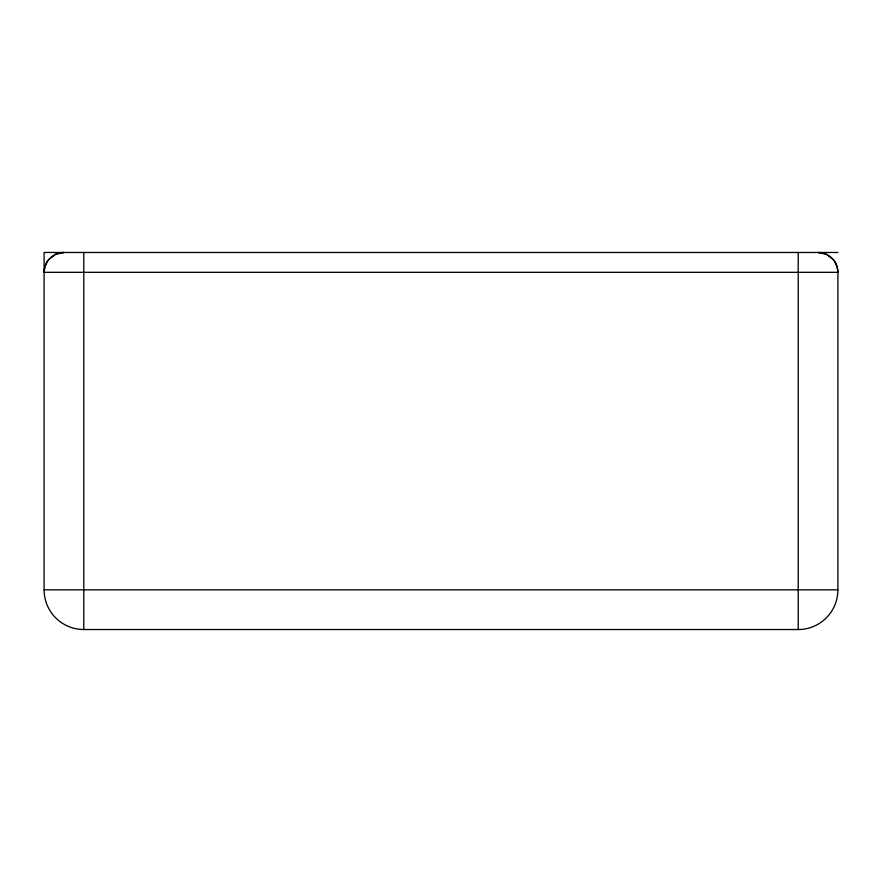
<?xml version="1.0" encoding="UTF-8"?>
<svg xmlns="http://www.w3.org/2000/svg" width="882" height="882" viewBox="0 0 882 882"><rect width="100%" height="100%" fill="white"/><g stroke="black" fill="none" stroke-linecap="round" stroke-linejoin="round"><path stroke-width="1.32" d="M837.9 252.472L44.1 252.472L44.1 589.837A39.69 39.69 0 0 0 83.79 629.528L798.21 629.528A39.69 39.69 0 0 0 837.9 589.837L837.9 272.317L44.1 272.317L44.905 266.739L47.341 261.447M47.341 261.458L48.62 259.705M48.62 259.716L55.566 254.325L63.945 252.472A19.845 19.845 0 0 0 44.1 272.317M44.1 589.837L837.9 589.837M833.38 259.705L826.434 254.325L818.055 252.472A19.845 19.845 0 0 1 837.9 272.317L837.106 266.739L834.659 261.458M833.38 259.716L834.659 261.447M835.166 262.263L835.618 263.09M836.048 263.939L836.412 264.787M798.21 252.472L798.21 629.528M83.79 252.472L83.79 629.528"/></g></svg>
